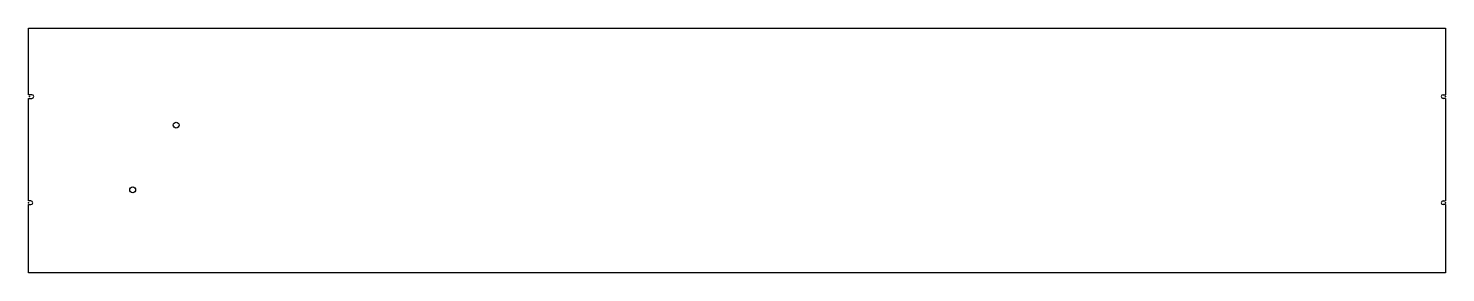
# Model space of a CAD drawing. Extents: x 4923 to 6841, y -2332 to -2001.
import ezdxf

# ---------------------------------------------------------------- set-up
doc = ezdxf.new("R2010")
doc.units = 0
doc.header["$MEASUREMENT"] = 0
doc.layers.get('0').update_dxf_attribs({"linetype": 'CONTINUOUS'})
doc.layers.add('GR1-1', color=3, linetype='CONTINUOUS')

msp = doc.modelspace()

# ---------------------------------------------------------------- linework, layer by layer
for points in [[(4923.3, -2090.6), (4923.3, -2000.5), (5297.8, -2000.5)], [(5297.8, -2000.5), (6841, -2000.5), (6841, -2090.6)], [(4923.3, -2234.4), (4923.3, -2095.6)], [(6841, -2095.6), (6841, -2234.4)], [(5324, -2331.7), (4923.3, -2331.7), (4923.3, -2239.4)], [(6841, -2239.4), (6841, -2331.7), (5324, -2331.7)]]:
    msp.add_lwpolyline(points)
for centre in [(5123.3, -2131.7), (5064.5, -2219.4)]:
    msp.add_circle(centre, 4)
at = {"layer": 'GR1-1', "color": 3, "linetype": 'Continuous'}
for p, q in [((4928.2, -2090.6), (4923.3, -2090.6)), ((4923.3, -2095.6), (4928.2, -2095.6)), ((6837.5, -2090.6), (6841, -2090.6)), ((6841, -2095.6), (6837.5, -2095.6)), ((4926.8, -2234.4), (4923.3, -2234.4)), ((4923.3, -2239.4), (4926.8, -2239.4)), ((6837.5, -2234.4), (6841, -2234.4)), ((6841, -2239.4), (6837.5, -2239.4))]:
    msp.add_line(p, q, dxfattribs=at)
for centre, start, end in [((4928.2, -2093.1), 270, 90), ((6837.5, -2093.1), 90, 270), ((4926.8, -2236.9), 270, 90), ((6837.5, -2236.9), 90, 270)]:
    msp.add_arc(centre, 2.5, start, end, dxfattribs=at)
for p in [(4924.7, -2093.1), (6841, -2093.1), (4923.3, -2236.9), (6841, -2236.9)]:
    msp.add_point(p, dxfattribs=at)

doc.saveas('drawing.dxf')
